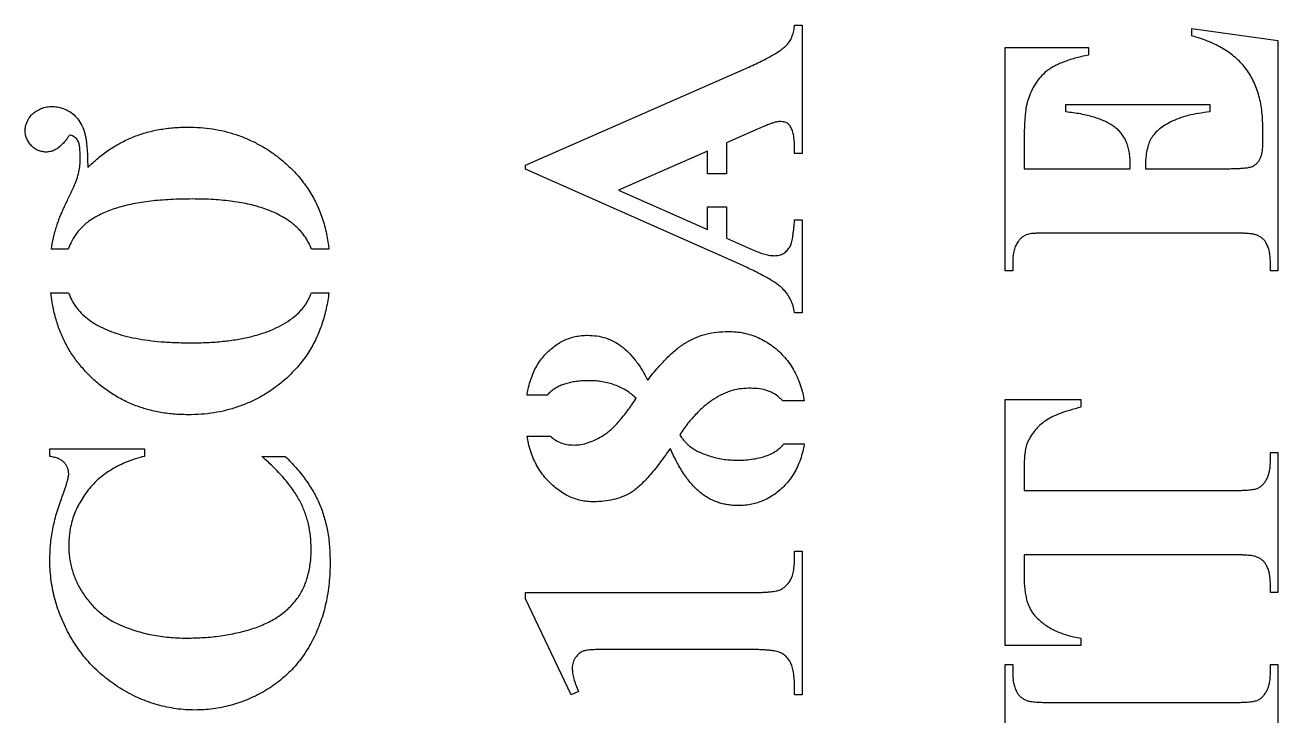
# Model space of a CAD drawing. Header units: millimetres. Extents: x 10 to 1179, y 5 to 836.
# Drawn here: x 447 to 538.9, y 280 to 330.7 of the extents above; entities that cross this region are included whole.
import ezdxf

# ---------------------------------------------------------------- set-up
doc = ezdxf.new("R2010")
doc.units = ezdxf.units.MM

msp = doc.modelspace()

# ---------------------------------------------------------------- linework, layer by layer
at = {"color": 7, "linetype": 'Continuous', "lineweight": 25}
for p, q in [((503.428, 330.725), (503.983, 330.725)), ((503.983, 330.725), (503.983, 321.302)), ((532.557, 330.46), (538.872, 329.579)), ((532.557, 329.935), (532.557, 330.46)), ((518.872, 329.072), (524.983, 329.072)), ((518.872, 312.683), (518.872, 329.072)), ((524.983, 329.072), (524.983, 328.516)), ((538.872, 329.579), (538.872, 312.683)), ((483.706, 320.439), (500.068, 327.635)), ((523.317, 324.905), (533.872, 324.905)), ((523.317, 324.349), (523.317, 324.905)), ((533.872, 324.905), (533.872, 324.349)), ((500.767, 323.117), (498.428, 322.084)), ((537.761, 322.036), (537.761, 323.199)), ((498.428, 322.084), (498.428, 319.795)), ((503.428, 321.302), (503.428, 321.697)), ((520.261, 322.127), (520.261, 320.183)), ((497.039, 321.476), (490.524, 318.611)), ((497.039, 319.795), (497.039, 321.476)), ((503.983, 321.302), (503.428, 321.302)), ((483.706, 320.157), (483.706, 320.439)), ((499.639, 313.069), (483.706, 320.157)), ((498.428, 319.795), (497.039, 319.795)), ((520.261, 320.183), (528.039, 320.183)), ((528.039, 320.183), (528.039, 320.573)), ((529.15, 320.183), (534.862, 320.183)), ((490.524, 318.611), (497.039, 315.712)), ((497.039, 317.393), (498.428, 317.393)), ((497.039, 315.712), (497.039, 317.393)), ((498.428, 317.393), (498.428, 315.096)), ((503.428, 316.424), (503.983, 316.424)), ((503.983, 316.424), (503.983, 309.614)), ((535.539, 315.46), (522.206, 315.46)), ((450.174, 314.274), (448.935, 314.274)), ((469.287, 314.274), (468.003, 314.274)), ((498.428, 315.096), (500.424, 314.21)), ((519.428, 313.338), (519.428, 312.683)), ((538.317, 312.683), (538.317, 313.338)), ((519.428, 312.683), (518.872, 312.683)), ((538.872, 312.683), (538.317, 312.683)), ((448.892, 311.081), (450.191, 311.081)), ((468.002, 311.081), (469.279, 311.081)), ((503.983, 309.614), (503.428, 309.614)), ((485.285, 303.568), (483.812, 303.568)), ((518.872, 303.238), (524.428, 303.238)), ((518.872, 285.183), (518.872, 303.238)), ((524.428, 303.238), (524.428, 302.683)), ((504.14, 303.14), (502.554, 303.14)), ((483.818, 300.556), (485.525, 300.556)), ((448.817, 299.627), (455.761, 299.627)), ((448.817, 299.072), (448.817, 299.627)), ((455.761, 299.627), (455.761, 299.072)), ((502.646, 300.003), (504.14, 300.003)), ((464.368, 299.072), (466.082, 299.072)), ((538.317, 299.349), (538.872, 299.349)), ((538.317, 298.703), (538.317, 299.349)), ((538.872, 299.349), (538.872, 289.072)), ((520.261, 298.238), (520.261, 296.572)), ((520.261, 296.572), (535.539, 296.572)), ((503.428, 292.127), (503.983, 292.127)), ((503.428, 291.654), (503.428, 292.127)), ((503.983, 292.127), (503.983, 281.572)), ((520.261, 291.849), (520.261, 290.183)), ((535.539, 291.849), (520.261, 291.849)), ((538.317, 289.072), (538.317, 289.723)), ((483.706, 289.072), (499.817, 289.072)), ((483.706, 288.607), (483.706, 289.072)), ((487.039, 281.572), (483.706, 288.607)), ((538.872, 289.072), (538.317, 289.072)), ((524.428, 285.738), (524.428, 285.183)), ((499.817, 284.905), (489.539, 284.905)), ((524.428, 285.183), (518.872, 285.183)), ((518.872, 283.794), (519.428, 283.794)), ((518.872, 273.516), (518.872, 283.794)), ((519.428, 283.794), (519.428, 283.143)), ((538.317, 283.794), (538.872, 283.794)), ((538.317, 283.143), (538.317, 283.794)), ((538.872, 283.794), (538.872, 273.516)), ((503.428, 281.572), (503.428, 282.11)), ((487.594, 281.819), (487.039, 281.572)), ((503.983, 281.572), (503.428, 281.572)), ((522.206, 281.016), (535.539, 281.016))]:
    msp.add_line(p, q, dxfattribs=at)
for points, knots in [([(502.911, 329.319), (502.982, 329.407), (503.129, 329.591), (503.272, 329.928), (503.388, 330.307), (503.414, 330.581), (503.428, 330.725)], [0, 0, 0, 0, 0.222185, 0.460506, 0.715599, 1, 1, 1, 1]), ([(537.761, 323.199), (537.756, 323.421), (537.747, 323.854), (537.692, 324.488), (537.594, 325.09), (537.448, 325.654), (537.273, 326.188), (537.05, 326.684), (536.788, 327.147), (536.489, 327.58), (536.141, 327.977), (535.755, 328.346), (535.325, 328.686), (534.857, 329.001), (534.34, 329.277), (533.785, 329.528), (533.187, 329.751), (532.771, 329.873), (532.557, 329.935)], [0, 0, 0, 0, 0.071431, 0.139827, 0.205109, 0.267694, 0.32775, 0.386026, 0.442861, 0.49917, 0.555401, 0.612828, 0.671273, 0.73184, 0.794479, 0.860052, 0.928265, 1, 1, 1, 1]), ([(500.068, 327.635), (500.248, 327.718), (500.592, 327.877), (501.078, 328.116), (501.514, 328.34), (501.895, 328.558), (502.227, 328.758), (502.501, 328.957), (502.73, 329.135), (502.855, 329.261), (502.911, 329.319)], [0, 0, 0, 0, 0.178927, 0.342015, 0.489335, 0.621625, 0.738421, 0.839614, 0.926981, 1, 1, 1, 1]), ([(524.983, 328.516), (524.811, 328.481), (524.476, 328.414), (523.995, 328.293), (523.552, 328.158), (523.148, 328.015), (522.78, 327.864), (522.451, 327.699), (522.157, 327.527), (521.82, 327.276), (521.448, 326.918), (521.069, 326.413), (520.756, 325.827), (520.604, 325.399), (520.526, 325.178)], [0, 0, 0, 0, 0.08913, 0.17304, 0.251182, 0.323514, 0.390216, 0.452499, 0.509695, 0.562618, 0.665262, 0.769934, 0.881435, 1, 1, 1, 1]), ([(447.089, 323.447), (447.135, 323.568), (447.224, 323.806), (447.449, 324.118), (447.743, 324.373), (448.095, 324.57), (448.489, 324.707), (448.914, 324.758), (449.359, 324.727), (449.651, 324.647), (449.802, 324.605)], [0, 0, 0, 0, 0.117582, 0.231031, 0.346907, 0.469756, 0.596541, 0.724133, 0.857653, 1, 1, 1, 1]), ([(449.802, 324.605), (449.967, 324.537), (450.295, 324.402), (450.706, 324.046), (451.055, 323.607), (451.207, 323.256), (451.286, 323.073)], [0, 0, 0, 0, 0.242411, 0.480358, 0.730295, 1, 1, 1, 1]), ([(520.526, 325.178), (520.505, 325.103), (520.459, 324.94), (520.402, 324.669), (520.363, 324.353), (520.321, 323.993), (520.299, 323.588), (520.276, 323.141), (520.263, 322.649), (520.262, 322.306), (520.261, 322.127)], [0, 0, 0, 0, 0.076091, 0.165601, 0.269711, 0.387675, 0.519355, 0.665063, 0.824785, 1, 1, 1, 1]), ([(528.039, 320.573), (528.036, 320.724), (528.031, 321.015), (527.974, 321.435), (527.878, 321.824), (527.749, 322.181), (527.583, 322.509), (527.373, 322.799), (527.127, 323.058), (526.845, 323.287), (526.524, 323.485), (526.171, 323.668), (525.782, 323.831), (525.357, 323.976), (524.896, 324.094), (524.402, 324.204), (523.871, 324.291), (523.505, 324.329), (523.317, 324.349)], [0, 0, 0, 0, 0.066381, 0.128169, 0.186642, 0.242333, 0.29539, 0.347957, 0.39984, 0.452434, 0.507467, 0.565661, 0.627971, 0.69332, 0.763246, 0.837684, 0.916535, 1, 1, 1, 1]), ([(533.872, 324.349), (533.595, 324.315), (533.063, 324.25), (532.308, 324.098), (531.632, 323.889), (531.037, 323.635), (530.527, 323.346), (530.099, 323.037), (529.765, 322.7), (529.516, 322.324), (529.345, 321.895), (529.233, 321.396), (529.158, 320.817), (529.153, 320.403), (529.15, 320.183)], [0, 0, 0, 0, 0.116957, 0.224766, 0.322638, 0.413143, 0.495475, 0.567922, 0.633998, 0.693571, 0.755879, 0.826372, 0.907725, 1, 1, 1, 1]), ([(448.174, 321.45), (448.079, 321.479), (447.887, 321.538), (447.626, 321.699), (447.404, 321.923), (447.214, 322.188), (447.075, 322.488), (447.005, 322.806), (447.001, 323.132), (447.059, 323.34), (447.089, 323.447)], [0, 0, 0, 0, 0.117829, 0.235943, 0.357996, 0.487919, 0.61945, 0.745494, 0.870246, 1, 1, 1, 1]), ([(501.874, 323.555), (501.835, 323.542), (501.719, 323.505), (501.496, 323.414), (501.164, 323.287), (500.911, 323.178), (500.767, 323.117)], [0, 0, 0, 0, 0.103741, 0.306821, 0.604648, 1, 1, 1, 1]), ([(502.421, 323.642), (502.331, 323.638), (502.145, 323.63), (501.966, 323.58), (501.874, 323.555)], [0, 0, 0, 0, 0.486192, 1, 1, 1, 1]), ([(503.102, 323.321), (503.061, 323.369), (502.979, 323.465), (502.818, 323.574), (502.625, 323.628), (502.491, 323.637), (502.421, 323.642)], [0, 0, 0, 0, 0.243264, 0.483218, 0.732354, 1, 1, 1, 1]), ([(450.232, 322.613), (450.194, 322.55), (450.107, 322.404), (449.919, 322.18), (449.666, 321.92), (449.468, 321.742), (449.359, 321.645)], [0, 0, 0, 0, 0.168368, 0.390021, 0.666744, 1, 1, 1, 1]), ([(450.47, 322.6), (450.429, 322.619), (450.35, 322.655), (450.269, 322.627), (450.232, 322.613)], [0, 0, 0, 0, 0.532264, 1, 1, 1, 1]), ([(450.948, 322.071), (450.927, 322.128), (450.886, 322.243), (450.78, 322.392), (450.639, 322.514), (450.528, 322.571), (450.47, 322.6)], [0, 0, 0, 0, 0.248466, 0.493767, 0.736075, 1, 1, 1, 1]), ([(451.286, 323.073), (451.312, 323.003), (451.369, 322.851), (451.425, 322.597), (451.477, 322.306), (451.52, 321.974), (451.553, 321.604), (451.581, 321.193), (451.592, 320.743), (451.594, 320.429), (451.594, 320.265)], [0, 0, 0, 0, 0.079321, 0.170572, 0.274671, 0.391905, 0.523999, 0.668053, 0.827174, 1, 1, 1, 1]), ([(451.594, 320.265), (451.843, 320.503), (452.333, 320.974), (453.143, 321.578), (453.996, 322.089), (454.893, 322.514), (455.839, 322.84), (456.832, 323.068), (457.868, 323.211), (458.575, 323.229), (458.934, 323.238)], [0, 0, 0, 0, 0.126798, 0.250186, 0.371445, 0.492858, 0.615283, 0.739581, 0.86763, 1, 1, 1, 1]), ([(458.934, 323.238), (459.244, 323.232), (459.855, 323.219), (460.758, 323.112), (461.633, 322.937), (462.482, 322.701), (463.301, 322.386), (464.088, 322), (464.855, 321.557), (465.33, 321.203), (465.57, 321.025)], [0, 0, 0, 0, 0.1304058, 0.2573024, 0.382101, 0.5054787, 0.6280694, 0.7506253, 0.8742792, 1, 1, 1, 1]), ([(503.428, 321.697), (503.424, 321.876), (503.417, 322.206), (503.358, 322.656), (503.268, 323.03), (503.154, 323.23), (503.102, 323.321)], [0, 0, 0, 0, 0.318772, 0.590509, 0.813538, 1, 1, 1, 1]), ([(449.359, 321.645), (449.259, 321.594), (449.068, 321.495), (448.764, 321.411), (448.463, 321.388), (448.271, 321.429), (448.174, 321.45)], [0, 0, 0, 0, 0.272521, 0.524545, 0.760903, 1, 1, 1, 1]), ([(451.039, 320.686), (451.042, 320.837), (451.047, 321.115), (451.033, 321.497), (451.011, 321.81), (450.967, 321.991), (450.948, 322.071)], [0, 0, 0, 0, 0.324316, 0.598885, 0.82446, 1, 1, 1, 1]), ([(534.862, 320.183), (534.995, 320.182), (535.247, 320.18), (535.604, 320.192), (535.921, 320.197), (536.197, 320.217), (536.433, 320.233), (536.629, 320.252), (536.784, 320.283), (536.937, 320.321), (537.093, 320.394), (537.252, 320.516), (537.405, 320.653), (537.532, 320.834), (537.64, 321.057), (537.708, 321.335), (537.758, 321.667), (537.76, 321.907), (537.761, 322.036)], [0, 0, 0, 0, 0.097062, 0.183599, 0.260645, 0.328298, 0.385425, 0.433193, 0.471885, 0.500293, 0.547967, 0.596292, 0.645551, 0.697676, 0.756189, 0.825033, 0.90605, 1, 1, 1, 1]), ([(450.436, 318.551), (450.525, 318.745), (450.695, 319.115), (450.881, 319.669), (451.008, 320.187), (451.029, 320.525), (451.039, 320.686)], [0, 0, 0, 0, 0.28614, 0.546552, 0.783545, 1, 1, 1, 1]), ([(465.57, 321.025), (465.725, 320.901), (466.032, 320.655), (466.461, 320.256), (466.868, 319.847), (467.235, 319.409), (467.58, 318.959), (467.894, 318.488), (468.175, 317.997), (468.428, 317.489), (468.649, 316.961), (468.846, 316.416), (469.004, 315.847), (469.14, 315.263), (469.231, 314.735), (469.272, 314.404), (469.287, 314.274)], [0, 0, 0, 0, 0.0628921, 0.1245633, 0.1855348, 0.2457268, 0.3056245, 0.3651542, 0.4249413, 0.484832, 0.5450537, 0.6064155, 0.6684048, 0.7319308, 0.7966231, 0.8379292, 0.8379292, 0.8379292, 0.8379292]), ([(449.39, 316.177), (449.409, 316.238), (449.452, 316.371), (449.537, 316.584), (449.642, 316.831), (449.763, 317.112), (449.902, 317.426), (450.063, 317.771), (450.241, 318.151), (450.369, 318.413), (450.436, 318.551)], [0, 0, 0, 0, 0.07402, 0.161888, 0.265292, 0.383622, 0.515356, 0.662723, 0.823525, 1, 1, 1, 1]), ([(459.277, 317.96), (459.003, 317.959), (458.468, 317.956), (457.683, 317.926), (456.937, 317.873), (456.228, 317.808), (455.56, 317.708), (454.927, 317.604), (454.336, 317.468), (453.78, 317.318), (453.265, 317.143), (452.784, 316.956), (452.348, 316.735), (451.942, 316.507), (451.579, 316.252), (451.255, 315.975), (450.964, 315.682), (450.802, 315.464), (450.722, 315.356)], [0, 0, 0, 0, 0.088681, 0.173667, 0.254563, 0.331408, 0.404396, 0.473432, 0.539335, 0.601143, 0.660046, 0.715632, 0.768509, 0.818324, 0.866486, 0.912084, 0.956545, 1, 1, 1, 1]), ([(464.572, 317.24), (464.397, 317.298), (464.039, 317.418), (463.473, 317.565), (462.867, 317.684), (462.225, 317.789), (461.542, 317.866), (460.823, 317.923), (460.063, 317.951), (459.543, 317.957), (459.277, 317.96)], [0, 0, 0, 0, 0.102779, 0.211414, 0.326047, 0.44806, 0.575016, 0.709631, 0.851224, 1, 1, 1, 1]), ([(468.003, 314.274), (467.972, 314.361), (467.894, 314.559), (467.744, 314.855), (467.559, 315.165), (467.34, 315.456), (467.093, 315.731), (466.823, 315.998), (466.513, 316.238), (466.187, 316.476), (465.821, 316.686), (465.433, 316.891), (465.014, 317.079), (464.722, 317.185), (464.572, 317.24)], [0.2550636, 0.2550636, 0.2550636, 0.2550636, 0.2990564, 0.3560544, 0.4132394, 0.4708338, 0.5289042, 0.589318, 0.6510759, 0.7153051, 0.781707, 0.8516559, 0.9241242, 1, 1, 1, 1]), ([(448.935, 314.274), (448.943, 314.33), (448.996, 314.684), (449.118, 315.327), (449.3, 315.896), (449.39, 316.177)], [0.4685682, 0.4685682, 0.4685682, 0.4685682, 0.5141934, 0.7604043, 1, 1, 1, 1]), ([(503.094, 314.475), (503.112, 314.514), (503.152, 314.601), (503.204, 314.755), (503.25, 314.946), (503.292, 315.172), (503.331, 315.434), (503.364, 315.732), (503.4, 316.066), (503.418, 316.301), (503.428, 316.424)], [0, 0, 0, 0, 0.064556, 0.145397, 0.244491, 0.360187, 0.492747, 0.644514, 0.813656, 1, 1, 1, 1]), ([(450.722, 315.356), (450.599, 315.162), (450.383, 314.818), (450.231, 314.441), (450.174, 314.274)], [0, 0, 0, 0, 0.2468845, 0.4359272, 0.4359272, 0.4359272, 0.4359272]), ([(520.595, 315.387), (520.516, 315.36), (520.361, 315.308), (520.15, 315.19), (519.968, 315.037), (519.874, 314.911), (519.827, 314.848)], [0, 0, 0, 0, 0.2610347, 0.5106823, 0.7550472, 1, 1, 1, 1]), ([(522.206, 315.46), (522.009, 315.46), (521.656, 315.458), (521.19, 315.448), (520.849, 315.426), (520.666, 315.398), (520.595, 315.387)], [0, 0, 0, 0, 0.365824, 0.656436, 0.866861, 1, 1, 1, 1]), ([(537.336, 315.3), (537.301, 315.314), (537.223, 315.346), (537.083, 315.37), (536.912, 315.405), (536.704, 315.423), (536.461, 315.44), (536.184, 315.454), (535.873, 315.456), (535.655, 315.459), (535.539, 315.46)], [0, 0, 0, 0, 0.061394, 0.139854, 0.23476, 0.350353, 0.484827, 0.63829, 0.808367, 1, 1, 1, 1]), ([(538.017, 314.718), (537.98, 314.779), (537.906, 314.903), (537.748, 315.061), (537.556, 315.195), (537.411, 315.264), (537.336, 315.3)], [0, 0, 0, 0, 0.233359, 0.472031, 0.727884, 1, 1, 1, 1]), ([(500.424, 314.21), (500.568, 314.146), (500.839, 314.026), (501.239, 313.904), (501.598, 313.815), (501.827, 313.804), (501.935, 313.798)], [0, 0, 0, 0, 0.298695, 0.564344, 0.795542, 1, 1, 1, 1]), ([(501.935, 313.798), (502.059, 313.806), (502.296, 313.82), (502.625, 313.954), (502.901, 314.173), (503.028, 314.372), (503.094, 314.475)], [0, 0, 0, 0, 0.263127, 0.501766, 0.742317, 1, 1, 1, 1]), ([(519.827, 314.848), (519.765, 314.751), (519.637, 314.547), (519.515, 314.188), (519.442, 313.779), (519.433, 313.49), (519.428, 313.338)], [0, 0, 0, 0, 0.218209, 0.453596, 0.712256, 1, 1, 1, 1]), ([(538.317, 313.338), (538.314, 313.474), (538.309, 313.734), (538.252, 314.102), (538.161, 314.431), (538.064, 314.625), (538.017, 314.718)], [0, 0, 0, 0, 0.286117, 0.5446059, 0.7822943, 1, 1, 1, 1]), ([(503.428, 309.614), (503.396, 309.786), (503.335, 310.121), (503.144, 310.588), (502.899, 311.013), (502.621, 311.321), (502.356, 311.558), (502.106, 311.743), (501.811, 311.943), (501.467, 312.15), (501.077, 312.366), (500.64, 312.592), (500.156, 312.83), (499.816, 312.987), (499.639, 313.069)], [0, 0, 0, 0, 0.097357, 0.189226, 0.279183, 0.369383, 0.419032, 0.476562, 0.542711, 0.617192, 0.700148, 0.790964, 0.8915, 1, 1, 1, 1]), ([(451.581, 305.148), (451.361, 305.388), (450.921, 305.866), (450.355, 306.662), (449.882, 307.514), (449.488, 308.415), (449.19, 309.374), (448.998, 310.268), (448.918, 310.844), (448.892, 311.081)], [0, 0, 0, 0, 0.1205452, 0.2402109, 0.3597354, 0.4805024, 0.6033527, 0.7303304, 0.8183296, 0.8183296, 0.8183296, 0.8183296]), ([(450.191, 311.081), (450.211, 311.026), (450.299, 310.791), (450.495, 310.391), (450.82, 309.907), (451.223, 309.468), (451.695, 309.071), (452.243, 308.721), (452.86, 308.408), (453.546, 308.135), (454.307, 307.912), (455.138, 307.726), (456.041, 307.58), (457.016, 307.477), (458.064, 307.417), (458.786, 307.409), (459.16, 307.405)], [0.1397155, 0.1397155, 0.1397155, 0.1397155, 0.1544215, 0.2024018, 0.250955, 0.2999593, 0.3511454, 0.4051304, 0.4625114, 0.5241612, 0.5899814, 0.6609398, 0.7373275, 0.8189784, 0.9064733, 1, 1, 1, 1]), ([(469.279, 311.081), (469.269, 310.993), (469.233, 310.702), (469.153, 310.215), (469.02, 309.63), (468.873, 309.06), (468.684, 308.513), (468.469, 307.985), (468.233, 307.473), (467.963, 306.981), (467.662, 306.512), (467.336, 306.06), (466.985, 305.624), (466.6, 305.212), (466.189, 304.816), (465.896, 304.569), (465.748, 304.445)], [0.1775081, 0.1775081, 0.1775081, 0.1775081, 0.2059246, 0.2710846, 0.3350436, 0.3977548, 0.4593283, 0.5197039, 0.5799146, 0.6395254, 0.698798, 0.7580994, 0.8176168, 0.8775069, 0.9383483, 1, 1, 1, 1]), ([(466.581, 309.197), (466.716, 309.304), (466.979, 309.513), (467.321, 309.876), (467.616, 310.267), (467.836, 310.675), (467.955, 310.951), (468.002, 311.081)], [0, 0, 0, 0, 0.1275074, 0.2492183, 0.3698842, 0.490219, 0.5929651, 0.5929651, 0.5929651, 0.5929651]), ([(459.16, 307.405), (459.565, 307.409), (460.349, 307.416), (461.483, 307.506), (462.536, 307.641), (463.507, 307.835), (464.398, 308.085), (465.206, 308.392), (465.938, 308.754), (466.37, 309.052), (466.581, 309.197)], [0, 0, 0, 0, 0.15667, 0.303104, 0.439659, 0.566921, 0.685563, 0.796936, 0.90101, 1, 1, 1, 1]), ([(483.812, 303.568), (483.834, 303.715), (483.896, 304.054), (484.029, 304.568), (484.214, 305.097), (484.446, 305.583), (484.72, 306.027), (485.033, 306.43), (485.374, 306.79), (485.737, 307.098), (486.112, 307.368), (486.507, 307.585), (486.92, 307.75), (487.347, 307.875), (487.793, 307.943), (488.096, 307.955), (488.25, 307.96)], [0.1812072, 0.1812072, 0.1812072, 0.1812072, 0.2346765, 0.3051353, 0.3719879, 0.4360243, 0.4984382, 0.5596685, 0.6193226, 0.6761853, 0.7310764, 0.7851316, 0.8379158, 0.8909766, 0.9447276, 1, 1, 1, 1]), ([(488.25, 307.96), (488.478, 307.95), (488.924, 307.93), (489.574, 307.779), (490.179, 307.524), (490.744, 307.165), (491.27, 306.697), (491.771, 306.129), (492.24, 305.444), (492.515, 304.937), (492.66, 304.67)], [0, 0, 0, 0, 0.117384, 0.229866, 0.341461, 0.454386, 0.573258, 0.70265, 0.844098, 1, 1, 1, 1]), ([(492.66, 304.67), (492.786, 304.832), (493.031, 305.145), (493.404, 305.59), (493.775, 305.992), (494.132, 306.362), (494.487, 306.69), (494.834, 306.982), (495.174, 307.239), (495.622, 307.523), (496.2, 307.812), (496.939, 308.063), (497.729, 308.213), (498.272, 308.23), (498.549, 308.238)], [0, 0, 0, 0, 0.085641, 0.166304, 0.242477, 0.314304, 0.381045, 0.444134, 0.503747, 0.558928, 0.665728, 0.772987, 0.884332, 1, 1, 1, 1]), ([(498.549, 308.238), (498.745, 308.234), (499.131, 308.226), (499.698, 308.134), (500.243, 307.998), (500.764, 307.798), (501.264, 307.549), (501.737, 307.234), (502.189, 306.87), (502.612, 306.449), (503.003, 305.985), (503.339, 305.47), (503.626, 304.92), (503.856, 304.327), (504.029, 303.731), (504.109, 303.329), (504.14, 303.14)], [0, 0, 0, 0, 0.0596016, 0.1176137, 0.1745239, 0.2306372, 0.2874447, 0.3444505, 0.4034139, 0.4642303, 0.5262363, 0.5880127, 0.6511395, 0.7151066, 0.7816889, 0.8400397, 0.8400397, 0.8400397, 0.8400397]), ([(458.947, 302.127), (458.586, 302.136), (457.878, 302.153), (456.839, 302.302), (455.843, 302.534), (454.893, 302.865), (453.989, 303.292), (453.136, 303.819), (452.32, 304.429), (451.83, 304.906), (451.581, 305.148)], [0, 0, 0, 0, 0.132148, 0.259541, 0.38377, 0.506176, 0.627605, 0.749453, 0.873202, 1, 1, 1, 1]), ([(465.748, 304.445), (465.507, 304.26), (465.026, 303.891), (464.256, 303.419), (463.452, 303.022), (462.615, 302.696), (461.746, 302.438), (460.842, 302.257), (459.906, 302.145), (459.27, 302.133), (458.947, 302.127)], [0, 0, 0, 0, 0.124469, 0.247556, 0.369105, 0.491161, 0.614633, 0.739703, 0.867869, 1, 1, 1, 1]), ([(488.341, 304.627), (488.193, 304.624), (487.908, 304.619), (487.491, 304.586), (487.103, 304.52), (486.74, 304.433), (486.402, 304.327), (486.096, 304.187), (485.812, 304.026), (485.643, 303.897), (485.559, 303.833)], [0, 0, 0, 0, 0.150117, 0.290366, 0.424591, 0.550187, 0.669282, 0.783848, 0.8926, 1, 1, 1, 1]), ([(491.813, 303.347), (491.695, 303.45), (491.46, 303.656), (491.078, 303.921), (490.673, 304.14), (490.248, 304.317), (489.801, 304.458), (489.333, 304.557), (488.843, 304.613), (488.51, 304.622), (488.341, 304.627)], [0, 0, 0, 0, 0.124262, 0.246805, 0.36664, 0.488217, 0.610562, 0.736936, 0.865976, 1, 1, 1, 1]), ([(487.234, 299.905), (487.412, 299.913), (487.773, 299.93), (488.315, 300.077), (488.866, 300.299), (489.328, 300.552), (489.697, 300.815), (489.987, 301.053), (490.281, 301.335), (490.576, 301.66), (490.883, 302.021), (491.188, 302.427), (491.508, 302.867), (491.709, 303.183), (491.813, 303.347)], [0, 0, 0, 0, 0.088827, 0.180873, 0.280184, 0.3864, 0.444184, 0.507086, 0.574322, 0.648274, 0.727063, 0.811968, 0.902988, 1, 1, 1, 1]), ([(500.233, 304.072), (500, 304.069), (499.533, 304.064), (498.835, 303.918), (498.154, 303.658), (497.488, 303.282), (496.84, 302.794), (496.203, 302.198), (495.582, 301.487), (495.201, 300.954), (495.003, 300.677)], [0, 0, 0, 0, 0.1073869, 0.2148111, 0.3259512, 0.442001, 0.5658132, 0.6987737, 0.843267, 1, 1, 1, 1]), ([(502.554, 303.14), (502.497, 303.206), (502.313, 303.399), (501.955, 303.676), (501.442, 303.906), (500.86, 304.047), (500.448, 304.063), (500.233, 304.072)], [0.4063889, 0.4063889, 0.4063889, 0.4063889, 0.4666664, 0.5898576, 0.7162628, 0.8518499, 1, 1, 1, 1]), ([(524.428, 302.683), (524.143, 302.608), (523.612, 302.468), (522.886, 302.224), (522.289, 301.967), (521.805, 301.687), (521.407, 301.371), (521.067, 301.01), (520.762, 300.601), (520.603, 300.295), (520.522, 300.139)], [0, 0, 0, 0, 0.182152, 0.340253, 0.473436, 0.584687, 0.685434, 0.786832, 0.891307, 1, 1, 1, 1]), ([(488.714, 295.738), (488.55, 295.743), (488.227, 295.753), (487.75, 295.832), (487.29, 295.971), (486.841, 296.151), (486.41, 296.393), (485.995, 296.687), (485.595, 297.032), (485.21, 297.424), (484.855, 297.864), (484.546, 298.349), (484.284, 298.873), (484.072, 299.436), (483.917, 300.001), (483.846, 300.38), (483.818, 300.556)], [0, 0, 0, 0, 0.054619, 0.1079429, 0.1607863, 0.214476, 0.2691398, 0.3252504, 0.3837815, 0.4452196, 0.508389, 0.5719885, 0.6367459, 0.7033514, 0.7724395, 0.8319115, 0.8319115, 0.8319115, 0.8319115]), ([(485.525, 300.556), (485.634, 300.453), (485.874, 300.265), (486.285, 300.053), (486.747, 299.93), (487.069, 299.913), (487.234, 299.905)], [0.494005, 0.494005, 0.494005, 0.494005, 0.6158513, 0.7395834, 0.8658443, 1, 1, 1, 1]), ([(495.003, 300.677), (495.067, 300.583), (495.188, 300.404), (495.373, 300.165), (495.552, 299.97), (495.675, 299.863), (495.732, 299.814)], [0, 0, 0, 0, 0.30242, 0.569482, 0.799543, 1, 1, 1, 1]), ([(494.309, 299.662), (494.163, 299.451), (493.882, 299.048), (493.46, 298.483), (493.063, 297.978), (492.683, 297.537), (492.326, 297.157), (491.991, 296.835), (491.676, 296.576), (491.279, 296.32), (490.769, 296.083), (490.124, 295.883), (489.434, 295.758), (488.958, 295.745), (488.714, 295.738)], [0, 0, 0, 0, 0.106981, 0.204861, 0.294204, 0.374647, 0.447644, 0.511673, 0.568314, 0.617189, 0.708695, 0.801644, 0.898475, 1, 1, 1, 1]), ([(499.283, 295.46), (499.152, 295.462), (498.895, 295.465), (498.516, 295.518), (498.146, 295.587), (497.793, 295.7), (497.449, 295.833), (497.116, 295.998), (496.801, 296.2), (496.492, 296.427), (496.197, 296.695), (495.905, 296.999), (495.624, 297.345), (495.345, 297.728), (495.072, 298.153), (494.808, 298.618), (494.551, 299.124), (494.391, 299.479), (494.309, 299.662)], [0, 0, 0, 0, 0.056267, 0.111061, 0.165225, 0.218193, 0.27122, 0.324314, 0.378228, 0.432715, 0.489795, 0.55034, 0.614264, 0.682254, 0.755051, 0.83201, 0.913329, 1, 1, 1, 1]), ([(495.732, 299.814), (495.824, 299.748), (496.018, 299.608), (496.357, 299.427), (496.754, 299.263), (497.195, 299.097), (497.673, 298.966), (498.168, 298.863), (498.677, 298.809), (499.019, 298.799), (499.192, 298.794)], [0, 0, 0, 0, 0.092079, 0.196065, 0.313442, 0.444714, 0.581349, 0.719227, 0.858793, 1, 1, 1, 1]), ([(499.192, 298.794), (499.406, 298.798), (499.818, 298.805), (500.411, 298.869), (500.95, 298.982), (501.435, 299.13), (501.862, 299.325), (502.222, 299.565), (502.482, 299.794), (502.607, 299.95), (502.646, 300.003)], [0, 0, 0, 0, 0.118943, 0.2288421, 0.3306061, 0.4240897, 0.5099769, 0.5899519, 0.6638648, 0.7007441, 0.7007441, 0.7007441, 0.7007441]), ([(504.14, 300.003), (504.116, 299.858), (504.051, 299.516), (503.914, 298.99), (503.707, 298.445), (503.462, 297.937), (503.163, 297.475), (502.826, 297.054), (502.452, 296.684), (502.062, 296.353), (501.646, 296.081), (501.215, 295.851), (500.759, 295.678), (500.285, 295.551), (499.79, 295.476), (499.454, 295.466), (499.283, 295.46)], [0.1779337, 0.1779337, 0.1779337, 0.1779337, 0.2277458, 0.296289, 0.3618035, 0.4252105, 0.4869929, 0.5480563, 0.6077223, 0.665196, 0.7211183, 0.7759782, 0.8306426, 0.8859765, 0.9420363, 1, 1, 1, 1]), ([(520.522, 300.139), (520.481, 300.033), (520.388, 299.792), (520.316, 299.362), (520.27, 298.834), (520.264, 298.448), (520.261, 298.238)], [0, 0, 0, 0, 0.176332, 0.400751, 0.673897, 1, 1, 1, 1]), ([(450.206, 297.787), (450.201, 297.864), (450.192, 298.016), (450.131, 298.237), (450.023, 298.439), (449.878, 298.626), (449.683, 298.789), (449.437, 298.917), (449.143, 299.013), (448.93, 299.051), (448.817, 299.072)], [0, 0, 0, 0, 0.110753, 0.218775, 0.326717, 0.43784, 0.557443, 0.689611, 0.834347, 1, 1, 1, 1]), ([(455.761, 299.072), (455.543, 299.014), (455.115, 298.9), (454.498, 298.684), (453.922, 298.425), (453.384, 298.137), (452.886, 297.809), (452.427, 297.448), (452.01, 297.047), (451.632, 296.613), (451.3, 296.154), (451.008, 295.68), (450.759, 295.191), (450.553, 294.686), (450.396, 294.164), (450.291, 293.628), (450.216, 293.078), (450.209, 292.706), (450.206, 292.518)], [0, 0, 0, 0, 0.072608, 0.14278, 0.210175, 0.275872, 0.339478, 0.401866, 0.463844, 0.525628, 0.586697, 0.646335, 0.704913, 0.763253, 0.821651, 0.880156, 0.939359, 1, 1, 1, 1]), ([(467.983, 292.292), (467.973, 292.601), (467.953, 293.211), (467.798, 294.103), (467.545, 294.956), (467.246, 295.633), (466.95, 296.161), (466.689, 296.563), (466.394, 296.973), (466.057, 297.382), (465.693, 297.803), (465.284, 298.221), (464.84, 298.647), (464.528, 298.928), (464.368, 299.072)], [0, 0, 0, 0, 0.116381, 0.229831, 0.340291, 0.451181, 0.508088, 0.568464, 0.631754, 0.698464, 0.768052, 0.841738, 0.918902, 1, 1, 1, 1]), ([(466.082, 299.072), (466.357, 298.793), (466.889, 298.252), (467.58, 297.381), (468.152, 296.493), (468.614, 295.579), (468.957, 294.613), (469.197, 293.582), (469.348, 292.476), (469.364, 291.712), (469.372, 291.32)], [0, 0, 0, 0, 0.135045, 0.262038, 0.383205, 0.49943, 0.615147, 0.73637, 0.864447, 1, 1, 1, 1]), ([(535.539, 296.572), (535.656, 296.573), (535.88, 296.576), (536.199, 296.578), (536.483, 296.59), (536.731, 296.614), (536.946, 296.634), (537.127, 296.659), (537.273, 296.692), (537.422, 296.744), (537.576, 296.84), (537.75, 296.979), (537.904, 297.165), (538.049, 297.388), (538.172, 297.654), (538.256, 297.966), (538.308, 298.32), (538.314, 298.571), (538.317, 298.703)], [0, 0, 0, 0, 0.084526, 0.161748, 0.229645, 0.28935, 0.341783, 0.38502, 0.421466, 0.449191, 0.498763, 0.551403, 0.609124, 0.672509, 0.742544, 0.819512, 0.904954, 1, 1, 1, 1]), ([(449.693, 296.042), (449.735, 296.15), (449.813, 296.357), (449.915, 296.655), (450.004, 296.92), (450.072, 297.154), (450.13, 297.356), (450.175, 297.526), (450.198, 297.668), (450.203, 297.751), (450.206, 297.787)], [0, 0, 0, 0, 0.190552, 0.364439, 0.517238, 0.651294, 0.765073, 0.863213, 0.940304, 1, 1, 1, 1]), ([(448.817, 291.532), (448.829, 291.893), (448.854, 292.63), (449.019, 293.748), (449.299, 294.894), (449.56, 295.653), (449.693, 296.042)], [0, 0, 0, 0, 0.23442, 0.478534, 0.733013, 1, 1, 1, 1]), ([(450.206, 292.518), (450.209, 292.36), (450.216, 292.048), (450.265, 291.584), (450.346, 291.129), (450.465, 290.686), (450.613, 290.252), (450.796, 289.828), (451.009, 289.413), (451.256, 289.012), (451.526, 288.629), (451.821, 288.27), (452.131, 287.935), (452.468, 287.631), (452.824, 287.354), (453.197, 287.099), (453.595, 286.879), (453.869, 286.749), (454.008, 286.684)], [0, 0, 0, 0, 0.0642682, 0.127061, 0.1899338, 0.2521042, 0.3137812, 0.3766044, 0.4395876, 0.5038585, 0.5681078, 0.6305012, 0.6926157, 0.7539314, 0.8152216, 0.8763417, 0.9378073, 1, 1, 1, 1]), ([(458.851, 285.738), (459.278, 285.747), (460.116, 285.763), (461.342, 285.89), (462.51, 286.103), (463.44, 286.346), (464.143, 286.589), (464.633, 286.798), (465.09, 287.027), (465.514, 287.28), (465.906, 287.559), (466.266, 287.862), (466.593, 288.188), (466.888, 288.539), (467.148, 288.915), (467.37, 289.32), (467.563, 289.749), (467.712, 290.208), (467.835, 290.691), (467.921, 291.202), (467.974, 291.738), (467.98, 292.105), (467.983, 292.292)], [0, 0, 0, 0, 0.10034, 0.196709, 0.289323, 0.379037, 0.422256, 0.463992, 0.503975, 0.542394, 0.579936, 0.616845, 0.652901, 0.688374, 0.7243, 0.760059, 0.796887, 0.834512, 0.873427, 0.913777, 0.956127, 1, 1, 1, 1]), ([(459.455, 280.46), (459.222, 280.464), (458.758, 280.47), (458.069, 280.55), (457.387, 280.665), (456.714, 280.83), (456.051, 281.044), (455.398, 281.306), (454.752, 281.613), (454.121, 281.969), (453.51, 282.363), (452.929, 282.791), (452.384, 283.254), (451.874, 283.748), (451.407, 284.281), (450.965, 284.84), (450.567, 285.437), (450.203, 286.06), (449.878, 286.705), (449.598, 287.366), (449.351, 288.035), (449.158, 288.716), (449.004, 289.406), (448.897, 290.105), (448.829, 290.815), (448.821, 291.292), (448.817, 291.532)], [0, 0, 0, 0, 0.041022, 0.081492, 0.122062, 0.162704, 0.203376, 0.244519, 0.286553, 0.329198, 0.371935, 0.414364, 0.456103, 0.497704, 0.539199, 0.580923, 0.62295, 0.665405, 0.707887, 0.749988, 0.79172, 0.833313, 0.874526, 0.916019, 0.957706, 1, 1, 1, 1]), ([(469.372, 291.32), (469.367, 291.056), (469.358, 290.538), (469.302, 289.769), (469.203, 289.025), (469.062, 288.302), (468.891, 287.601), (468.673, 286.924), (468.415, 286.27), (468.123, 285.637), (467.787, 285.036), (467.425, 284.463), (467.016, 283.935), (466.585, 283.431), (466.109, 282.973), (465.604, 282.545), (465.064, 282.153), (464.493, 281.8), (463.9, 281.483), (463.292, 281.21), (462.675, 280.979), (462.048, 280.793), (461.413, 280.645), (460.77, 280.534), (460.116, 280.474), (459.676, 280.465), (459.455, 280.46)], [0, 0, 0, 0, 0.047909, 0.094348, 0.140011, 0.184496, 0.228149, 0.271256, 0.31367, 0.356051, 0.397865, 0.438814, 0.479181, 0.519282, 0.559291, 0.59925, 0.639568, 0.680458, 0.721307, 0.761704, 0.801588, 0.841133, 0.88058, 0.920076, 0.959718, 1, 1, 1, 1]), ([(499.817, 289.072), (499.967, 289.073), (500.255, 289.076), (500.665, 289.078), (501.032, 289.09), (501.356, 289.114), (501.638, 289.134), (501.878, 289.158), (502.073, 289.193), (502.276, 289.242), (502.49, 289.339), (502.721, 289.493), (502.925, 289.696), (503.109, 289.946), (503.26, 290.263), (503.358, 290.659), (503.417, 291.131), (503.424, 291.471), (503.428, 291.654)], [0, 0, 0, 0, 0.0847252, 0.1621192, 0.2305916, 0.2918243, 0.3449316, 0.3900019, 0.427235, 0.4566745, 0.5073781, 0.5584405, 0.6120142, 0.6685532, 0.7326816, 0.8085601, 0.8972761, 1, 1, 1, 1]), ([(537.336, 291.689), (537.301, 291.703), (537.223, 291.735), (537.083, 291.759), (536.912, 291.794), (536.704, 291.812), (536.461, 291.829), (536.184, 291.843), (535.873, 291.845), (535.655, 291.848), (535.539, 291.849)], [0, 0, 0, 0, 0.061394, 0.139854, 0.23476, 0.350353, 0.484827, 0.63829, 0.808367, 1, 1, 1, 1]), ([(538.017, 291.098), (537.98, 291.159), (537.906, 291.283), (537.747, 291.441), (537.557, 291.58), (537.411, 291.652), (537.336, 291.689)], [0, 0, 0, 0, 0.232207, 0.469702, 0.727046, 1, 1, 1, 1]), ([(538.317, 289.723), (538.314, 289.859), (538.309, 290.118), (538.252, 290.485), (538.16, 290.813), (538.063, 291.006), (538.017, 291.098)], [0, 0, 0, 0, 0.286954, 0.546199, 0.781657, 1, 1, 1, 1]), ([(520.261, 290.183), (520.263, 290.023), (520.268, 289.717), (520.307, 289.275), (520.372, 288.866), (520.461, 288.489), (520.578, 288.145), (520.727, 287.838), (520.893, 287.559), (521.031, 287.4), (521.099, 287.322)], [0, 0, 0, 0, 0.156631, 0.3009629, 0.4364542, 0.5638455, 0.6813333, 0.7933839, 0.8988492, 1, 1, 1, 1]), ([(454.008, 286.684), (454.19, 286.608), (454.558, 286.455), (455.128, 286.268), (455.71, 286.099), (456.31, 285.973), (456.923, 285.866), (457.552, 285.795), (458.197, 285.743), (458.631, 285.74), (458.851, 285.738)], [0, 0, 0, 0, 0.1195247, 0.2402146, 0.3618583, 0.4851957, 0.6101092, 0.7376124, 0.8672249, 1, 1, 1, 1]), ([(521.099, 287.322), (521.199, 287.22), (521.401, 287.015), (521.745, 286.747), (522.114, 286.503), (522.516, 286.289), (522.951, 286.109), (523.414, 285.951), (523.909, 285.825), (524.252, 285.768), (524.428, 285.738)], [0, 0, 0, 0, 0.114365, 0.229463, 0.347044, 0.467451, 0.592741, 0.722055, 0.857936, 1, 1, 1, 1]), ([(489.539, 284.905), (489.344, 284.903), (488.995, 284.9), (488.531, 284.881), (488.188, 284.848), (487.886, 284.78), (487.606, 284.606), (487.4, 284.367), (487.253, 284.145), (487.184, 283.951), (487.13, 283.749), (487.127, 283.609), (487.126, 283.538)], [0, 0, 0, 0, 0.184079, 0.32876, 0.437165, 0.508922, 0.618351, 0.739961, 0.804272, 0.868584, 0.933068, 1, 1, 1, 1]), ([(503.428, 282.11), (503.426, 282.311), (503.423, 282.685), (503.359, 283.196), (503.279, 283.62), (503.141, 283.954), (502.967, 284.216), (502.775, 284.432), (502.544, 284.595), (502.329, 284.701), (502.122, 284.764), (501.921, 284.801), (501.677, 284.828), (501.391, 284.861), (501.06, 284.881), (500.685, 284.893), (500.265, 284.902), (499.971, 284.904), (499.817, 284.905)], [0, 0, 0, 0, 0.109216, 0.202544, 0.279726, 0.34274, 0.397199, 0.449451, 0.498937, 0.549521, 0.579086, 0.6159, 0.660225, 0.712352, 0.772172, 0.840543, 0.915958, 1, 1, 1, 1]), ([(487.126, 283.538), (487.132, 283.413), (487.147, 283.149), (487.242, 282.736), (487.389, 282.286), (487.524, 281.98), (487.594, 281.819)], [0, 0, 0, 0, 0.208786, 0.441333, 0.706093, 1, 1, 1, 1]), ([(519.428, 283.143), (519.43, 283.006), (519.435, 282.747), (519.492, 282.38), (519.585, 282.053), (519.681, 281.86), (519.727, 281.767)], [0, 0, 0, 0, 0.286954, 0.546199, 0.781657, 1, 1, 1, 1]), ([(535.539, 281.016), (535.656, 281.018), (535.88, 281.021), (536.199, 281.023), (536.483, 281.034), (536.731, 281.059), (536.946, 281.078), (537.127, 281.103), (537.273, 281.136), (537.422, 281.188), (537.578, 281.284), (537.748, 281.428), (537.905, 281.614), (538.049, 281.837), (538.172, 282.103), (538.256, 282.414), (538.308, 282.765), (538.314, 283.012), (538.317, 283.143)], [0, 0, 0, 0, 0.084645, 0.161976, 0.229968, 0.289757, 0.342264, 0.385562, 0.422059, 0.449824, 0.499466, 0.552849, 0.610651, 0.674125, 0.744259, 0.821336, 0.905864, 1, 1, 1, 1]), ([(519.727, 281.767), (519.764, 281.706), (519.838, 281.582), (519.997, 281.424), (520.188, 281.285), (520.334, 281.213), (520.409, 281.177)], [0, 0, 0, 0, 0.232207, 0.469702, 0.727046, 1, 1, 1, 1]), ([(520.409, 281.177), (520.443, 281.162), (520.52, 281.131), (520.66, 281.105), (520.831, 281.072), (521.041, 281.053), (521.282, 281.036), (521.559, 281.022), (521.87, 281.021), (522.09, 281.018), (522.206, 281.016)], [0, 0, 0, 0, 0.061393, 0.137513, 0.234775, 0.350365, 0.484836, 0.635903, 0.808372, 1, 1, 1, 1])]:
    msp.add_open_spline(points, degree=3, knots=knots, dxfattribs=at)
msp.add_open_spline([(485.559, 303.833), (485.464, 303.747), (485.369, 303.662), (485.285, 303.568)], degree=3, dxfattribs=at)

doc.saveas('drawing.dxf')
